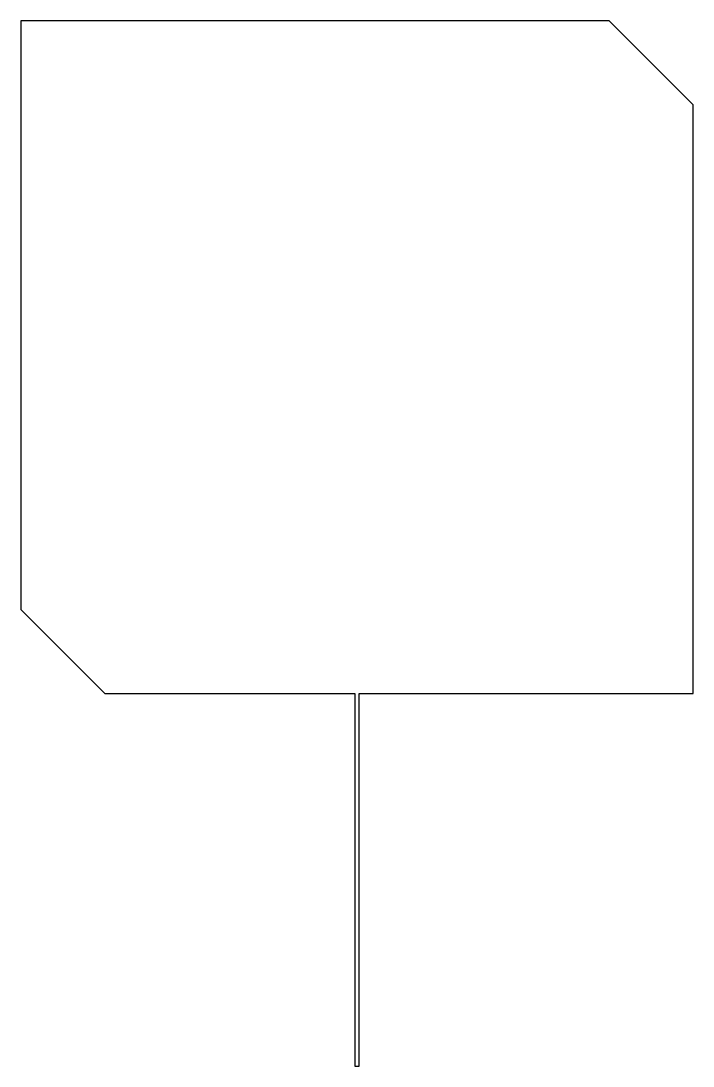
# Model space of a CAD drawing. Extents: x -55 to 55, y 0 to 171.
import ezdxf

# ---------------------------------------------------------------- set-up
doc = ezdxf.new("R2010")
doc.units = 0
doc.layers.add('TOP', color=7, linetype='CONTINUOUS')

msp = doc.modelspace()

# ---------------------------------------------------------------- linework, layer by layer
at = {"layer": 'TOP', "linetype": 'CONTINUOUS'}
for p, q in [((41.17, 170.62), (-54.9, 170.62)), ((-54.9, 170.62), (-54.9, 74.55)), ((54.9, 156.9), (41.17, 170.62)), ((54.9, 60.83), (54.9, 156.9)), ((-54.9, 74.55), (-41.17, 60.83)), ((-41.17, 60.83), (-0.37, 60.83)), ((-0.37, 60.83), (-0.37, 0)), ((0.37, 0), (0.37, 60.83)), ((0.37, 60.83), (54.9, 60.83)), ((-0.37, 0), (0.37, 0))]:
    msp.add_line(p, q, dxfattribs=at)

doc.saveas('drawing.dxf')
